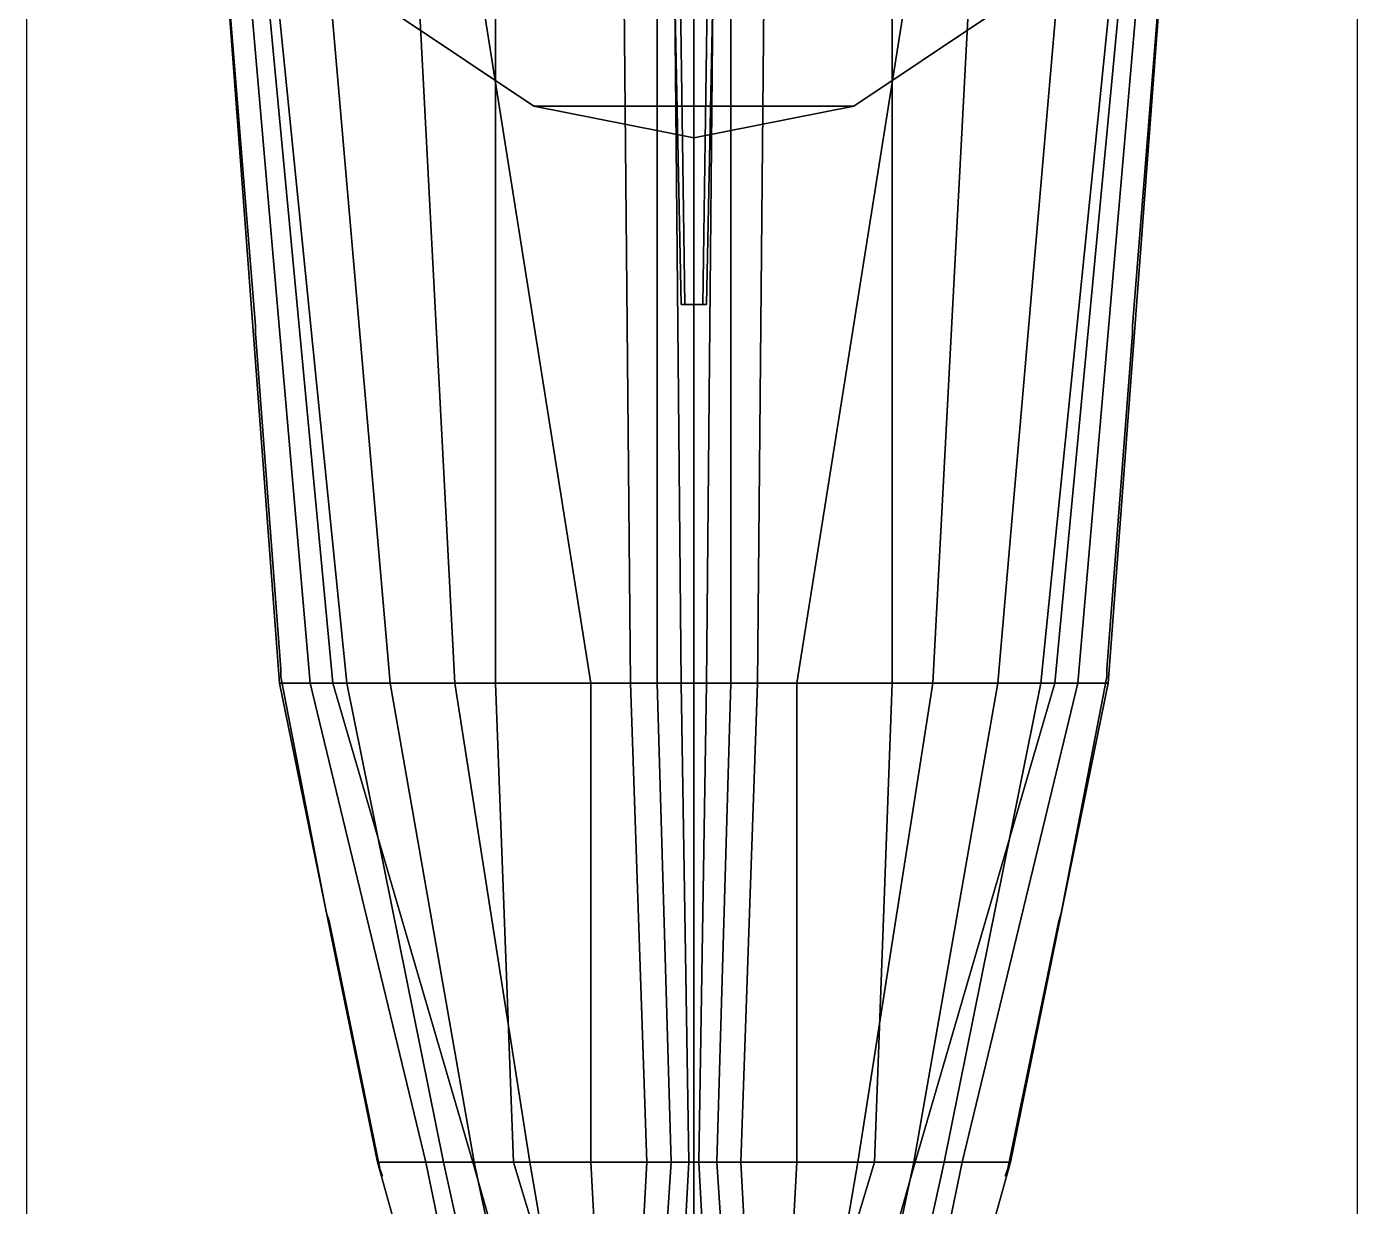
# Model space of a CAD drawing. Header units: millimetres. Extents: x -5.2 to 5.2, y -53.2 to 45.8.
# Drawn here: x -5.25 to 5.22, y -39.02 to -29.73 of the extents above; entities that cross this region are included whole.
import ezdxf

# ---------------------------------------------------------------- set-up
doc = ezdxf.new("R2010")
doc.units = ezdxf.units.MM
doc.header["$XCLIPFRAME"] = 2
for name, color, linetype in [('drawing', 9, 'Continuous'), ('gun', 1, 'Continuous'), ('railings', 6, 'Continuous')]:
    doc.layers.add(name, color=color, linetype=linetype)
picture_1 = doc.add_image_def('image1.gif', size_in_pixel=(3078, 4230))

msp = doc.modelspace()

# ---------------------------------------------------------------- linework, layer by layer
for points in [[(-3.83, -27.28, 2.93), (-3.68, -27.28, 0.64), (-3.02, -34.9, 0.98), (-3.26, -34.9, 2.88)], [(-3.56, -27.28, 2.98), (-3.83, -27.28, 2.93), (-3.26, -34.9, 2.88), (-2.84, -34.9, 3.01)], [(-3.68, -27.28, 0.64), (-3.5, -27.28, 0.21), (-2.73, -34.9, 0.33), (-3.02, -34.9, 0.98)], [(-1.56, -27.28, 3.08), (-3.56, -27.28, 2.98), (-2.84, -34.9, 3.01), (-1.56, -34.9, 3.08)], [(-3.5, -27.28, 0.21), (-3.05, -27.28, -0.38), (-2.39, -34.9, -0.1), (-2.73, -34.9, 0.33)], [(-3.05, -27.28, -0.38), (-2.28, -27.28, -1.06), (-1.88, -34.9, -0.45), (-2.39, -34.9, -0.1)], [(-2.28, -27.28, -1.06), (-2.02, -27.28, -1.47), (-0.81, -34.9, -0.98), (-1.88, -34.9, -0.45)], [(-2.02, -27.28, -1.47), (-0.57, -27.28, -2.75), (-0.5, -34.9, -1.2), (-0.81, -34.9, -0.98)], [(0, -27.28, 3.08), (-1.56, -27.28, 3.08), (-1.56, -34.9, 3.08), (0, -34.9, 3.08)], [(-0.57, -27.28, -2.75), (-0.29, -27.28, -3.12), (-0.29, -34.9, -1.47), (-0.5, -34.9, -1.2)], [(-0.29, -27.28, -3.12), (-0.17, -27.28, -3.37), (-0.1, -34.9, -1.79), (-0.29, -34.9, -1.47)], [(0, -34.9, -2.04), (-0.1, -34.9, -1.79), (-0.17, -27.28, -3.37), (0, -27.28, -3.48)], [(0, -34.9, 3.08), (1.56, -34.9, 3.08), (1.56, -27.28, 3.08), (0, -27.28, 3.08)], [(0, -27.28, -3.48), (0.17, -27.28, -3.37), (0.1, -34.9, -1.79), (0, -34.9, -2.04)], [(0.29, -34.9, -1.47), (0.1, -34.9, -1.79), (0.17, -27.28, -3.37), (0.29, -27.28, -3.12)], [(0.5, -34.9, -1.2), (0.29, -34.9, -1.47), (0.29, -27.28, -3.12), (0.57, -27.28, -2.75)], [(0.81, -34.9, -0.98), (0.5, -34.9, -1.2), (0.57, -27.28, -2.75), (2.02, -27.28, -1.47)], [(1.88, -34.9, -0.45), (0.81, -34.9, -0.98), (2.02, -27.28, -1.47), (2.28, -27.28, -1.06)], [(1.56, -34.9, 3.08), (2.84, -34.9, 3.01), (3.56, -27.28, 2.98), (1.56, -27.28, 3.08)], [(2.39, -34.9, -0.1), (1.88, -34.9, -0.45), (2.28, -27.28, -1.06), (3.05, -27.28, -0.38)], [(2.73, -34.9, 0.33), (2.39, -34.9, -0.1), (3.05, -27.28, -0.38), (3.5, -27.28, 0.21)], [(3.02, -34.9, 0.98), (2.73, -34.9, 0.33), (3.5, -27.28, 0.21), (3.68, -27.28, 0.64)], [(2.84, -34.9, 3.01), (3.26, -34.9, 2.88), (3.83, -27.28, 2.93), (3.56, -27.28, 2.98)], [(3.26, -34.9, 2.88), (3.02, -34.9, 0.98), (3.68, -27.28, 0.64), (3.83, -27.28, 2.93)], [(-1.259, -30.36, 5.02), (-2.326, -29.646, 5.02), (-2.326, -29.646, 4.92), (-1.259, -30.36, 4.92)], [(1.259, -30.36, 5.02), (2.326, -29.646, 5.02), (-2.326, -29.646, 5.02), (-1.259, -30.36, 5.02)], [(-1.259, -30.36, 4.92), (-2.326, -29.646, 4.92), (2.326, -29.646, 4.92), (1.259, -30.36, 4.92)], [(2.326, -29.646, 5.02), (1.259, -30.36, 5.02), (1.259, -30.36, 4.92), (2.326, -29.646, 4.92)], [(0, -30.61, 5.02), (-1.259, -30.36, 5.02), (-1.259, -30.36, 4.92), (0, -30.61, 4.92)], [(0, -30.61, 5.02), (1.259, -30.36, 5.02), (-1.259, -30.36, 5.02), (0, -30.61, 5.02)], [(0, -30.61, 4.92), (-1.259, -30.36, 4.92), (1.259, -30.36, 4.92), (0, -30.61, 4.92)], [(1.259, -30.36, 5.02), (0, -30.61, 5.02), (0, -30.61, 4.92), (1.259, -30.36, 4.92)], [(-3.26, -34.9, 2.88), (-3.02, -34.9, 0.98), (-2.11, -38.67, 0.98), (-2.49, -38.67, 2.89)], [(-2.84, -34.9, 3.01), (-3.26, -34.9, 2.88), (-2.49, -38.67, 2.89), (-1.74, -38.67, 3.05)], [(-3.02, -34.9, 0.98), (-2.73, -34.9, 0.33), (-1.97, -38.67, 0.58), (-2.11, -38.67, 0.98)], [(-1.56, -34.9, 3.08), (-2.84, -34.9, 3.01), (-1.74, -38.67, 3.05), (-1.42, -38.67, 3.08)], [(-2.73, -34.9, 0.33), (-2.39, -34.9, -0.1), (-1.73, -38.67, 0.2), (-1.97, -38.67, 0.58)], [(-2.39, -34.9, -0.1), (-1.88, -34.9, -0.45), (-1.29, -38.67, -0.25), (-1.73, -38.67, 0.2)], [(-1.88, -34.9, -0.45), (-0.81, -34.9, -0.98), (-0.81, -38.67, -0.56), (-1.29, -38.67, -0.25)], [(0, -34.9, 3.08), (-1.56, -34.9, 3.08), (-1.42, -38.67, 3.08), (0, -38.67, 3.08)], [(-0.81, -34.9, -0.98), (-0.5, -34.9, -1.2), (-0.37, -38.67, -0.71), (-0.81, -38.67, -0.56)], [(-0.5, -34.9, -1.2), (-0.29, -34.9, -1.47), (-0.18, -38.67, -0.84), (-0.37, -38.67, -0.71)], [(-0.29, -34.9, -1.47), (-0.1, -34.9, -1.79), (-0.04, -38.67, -1.05), (-0.18, -38.67, -0.84)], [(0, -38.67, -1.06), (-0.04, -38.67, -1.05), (-0.1, -34.9, -1.79), (0, -34.9, -2.04)], [(0, -38.67, 3.08), (1.42, -38.67, 3.08), (1.56, -34.9, 3.08), (0, -34.9, 3.08)], [(0, -34.9, -2.04), (0.1, -34.9, -1.79), (0.04, -38.67, -1.05), (0, -38.67, -1.06)], [(0.18, -38.67, -0.84), (0.04, -38.67, -1.05), (0.1, -34.9, -1.79), (0.29, -34.9, -1.47)], [(0.37, -38.67, -0.71), (0.18, -38.67, -0.84), (0.29, -34.9, -1.47), (0.5, -34.9, -1.2)], [(0.81, -38.67, -0.56), (0.37, -38.67, -0.71), (0.5, -34.9, -1.2), (0.81, -34.9, -0.98)], [(1.29, -38.67, -0.25), (0.81, -38.67, -0.56), (0.81, -34.9, -0.98), (1.88, -34.9, -0.45)], [(1.73, -38.67, 0.2), (1.29, -38.67, -0.25), (1.88, -34.9, -0.45), (2.39, -34.9, -0.1)], [(1.42, -38.67, 3.08), (1.74, -38.67, 3.05), (2.84, -34.9, 3.01), (1.56, -34.9, 3.08)], [(1.97, -38.67, 0.58), (1.73, -38.67, 0.2), (2.39, -34.9, -0.1), (2.73, -34.9, 0.33)], [(1.74, -38.67, 3.05), (2.49, -38.67, 2.89), (3.26, -34.9, 2.88), (2.84, -34.9, 3.01)], [(2.11, -38.67, 0.98), (1.97, -38.67, 0.58), (2.73, -34.9, 0.33), (3.02, -34.9, 0.98)], [(2.49, -38.67, 2.89), (2.11, -38.67, 0.98), (3.02, -34.9, 0.98), (3.26, -34.9, 2.88)], [(-2.49, -38.67, 2.89), (-2.11, -38.67, 0.98), (-1.27, -42.75, 1.81), (-1.35, -42.75, 2.88)], [(-1.74, -38.67, 3.05), (-2.49, -38.67, 2.89), (-1.35, -42.75, 2.88), (-0.58, -42.75, 3.05)], [(-2.11, -38.67, 0.98), (-1.97, -38.67, 0.58), (-1.07, -42.75, 1.07), (-1.27, -42.75, 1.81)], [(-1.97, -38.67, 0.58), (-1.73, -38.67, 0.2), (-0.86, -42.75, 0.65), (-1.07, -42.75, 1.07)], [(-1.42, -38.67, 3.08), (-1.74, -38.67, 3.05), (-0.58, -42.75, 3.05), (-0.19, -42.75, 3.08)], [(-1.73, -38.67, 0.2), (-1.29, -38.67, -0.25), (-0.59, -42.75, 0.28), (-0.86, -42.75, 0.65)], [(0, -38.67, 3.08), (-1.42, -38.67, 3.08), (-0.19, -42.75, 3.08), (0, -42.75, 3.08)], [(-1.29, -38.67, -0.25), (-0.81, -38.67, -0.56), (-0.59, -42.75, 0.28)], [(-0.81, -38.67, -0.56), (-0.37, -38.67, -0.71), (-0.59, -42.75, 0.28)], [(-0.37, -38.67, -0.71), (-0.18, -38.67, -0.84), (-0.45, -42.75, 0.14), (-0.59, -42.75, 0.28)], [(-0.18, -38.67, -0.84), (-0.04, -38.67, -1.05), (-0.26, -42.75, 0.03), (-0.45, -42.75, 0.14)], [(-0.04, -38.67, -1.05), (0, -38.67, -1.06), (0, -42.75, -0.07), (-0.26, -42.75, 0.03)], [(0.26, -42.75, 0.03), (0, -42.75, -0.07), (0, -38.67, -1.06), (0.04, -38.67, -1.05)], [(0, -42.75, 3.08), (0.19, -42.75, 3.08), (1.42, -38.67, 3.08), (0, -38.67, 3.08)], [(0.45, -42.75, 0.14), (0.26, -42.75, 0.03), (0.04, -38.67, -1.05), (0.18, -38.67, -0.84)], [(0.59, -42.75, 0.28), (0.45, -42.75, 0.14), (0.18, -38.67, -0.84), (0.37, -38.67, -0.71)], [(0.19, -42.75, 3.08), (0.58, -42.75, 3.05), (1.74, -38.67, 3.05), (1.42, -38.67, 3.08)], [(0.59, -42.75, 0.28), (0.59, -42.75, 0.28), (0.37, -38.67, -0.71), (0.81, -38.67, -0.56)], [(0.58, -42.75, 3.05), (1.35, -42.75, 2.88), (2.49, -38.67, 2.89), (1.74, -38.67, 3.05)], [(0.86, -42.75, 0.65), (0.59, -42.75, 0.28), (1.29, -38.67, -0.25), (1.73, -38.67, 0.2)], [(0.59, -42.75, 0.28), (0.59, -42.75, 0.28), (0.81, -38.67, -0.56), (1.29, -38.67, -0.25)], [(1.07, -42.75, 1.07), (0.86, -42.75, 0.65), (1.73, -38.67, 0.2), (1.97, -38.67, 0.58)], [(1.27, -42.75, 1.81), (1.07, -42.75, 1.07), (1.97, -38.67, 0.58), (2.11, -38.67, 0.98)], [(1.35, -42.75, 2.88), (1.27, -42.75, 1.81), (2.11, -38.67, 0.98), (2.49, -38.67, 2.89)]]:
    msp.add_3dface(points)
at = {"layer": 'gun'}
for points in [[(-0.071, -31.92, 6.659), (-0.1, -31.92, 6.73), (-0.16, -28.98, 6.73), (-0.113, -28.98, 6.617)], [(-0.1, -31.92, 6.73), (-0.071, -31.92, 6.801), (-0.113, -28.98, 6.843), (-0.16, -28.98, 6.73)], [(0, -31.92, 6.63), (-0.071, -31.92, 6.659), (-0.113, -28.98, 6.617), (0, -28.98, 6.57)], [(-0.071, -31.92, 6.801), (0, -31.92, 6.83), (0, -28.98, 6.89), (-0.113, -28.98, 6.843)], [(0.071, -31.92, 6.659), (0, -31.92, 6.63), (0, -28.98, 6.57), (0.113, -28.98, 6.617)], [(0, -31.92, 6.83), (0.071, -31.92, 6.801), (0.113, -28.98, 6.843), (0, -28.98, 6.89)], [(0.1, -31.92, 6.73), (0.071, -31.92, 6.659), (0.113, -28.98, 6.617), (0.16, -28.98, 6.73)], [(0.071, -31.92, 6.801), (0.1, -31.92, 6.73), (0.16, -28.98, 6.73), (0.113, -28.98, 6.843)], [(-0.071, -31.92, 6.659), (0, -31.92, 6.63), (0.071, -31.92, 6.659), (-0.1, -31.92, 6.73)], [(-0.1, -31.92, 6.73), (0.071, -31.92, 6.659), (0.1, -31.92, 6.73), (-0.071, -31.92, 6.801)], [(-0.071, -31.92, 6.801), (0.1, -31.92, 6.73), (0.071, -31.92, 6.801), (0, -31.92, 6.83)]]:
    msp.add_3dface(points, dxfattribs=at)
at = {"layer": 'railings'}
for points in [[(-3.45, -32.09, 4.08), (-3.45, -32.09, 4.14), (-3.7, -28.97, 4.14), (-3.7, -28.97, 4.08)], [(-3.7, -28.97, 4.08), (-3.7, -28.97, 4.14), (-3.45, -32.09, 4.14), (-3.45, -32.09, 4.08)], [(-3.7, -28.97, 3.67), (-3.7, -28.97, 3.73), (-3.45, -32.09, 3.73), (-3.45, -32.09, 3.67)], [(-3.45, -32.09, 3.67), (-3.45, -32.09, 3.73), (-3.7, -28.97, 3.73), (-3.7, -28.97, 3.67)], [(-3.45, -32.09, 3.26), (-3.45, -32.09, 3.32), (-3.7, -28.97, 3.32), (-3.7, -28.97, 3.26)], [(-3.7, -28.97, 3.26), (-3.7, -28.97, 3.32), (-3.45, -32.09, 3.32), (-3.45, -32.09, 3.26)], [(3.7, -28.97, 3.26), (3.7, -28.97, 3.32), (3.45, -32.09, 3.32), (3.45, -32.09, 3.26)], [(3.45, -32.09, 3.26), (3.45, -32.09, 3.32), (3.7, -28.97, 3.32), (3.7, -28.97, 3.26)], [(3.45, -32.09, 3.67), (3.45, -32.09, 3.73), (3.7, -28.97, 3.73), (3.7, -28.97, 3.67)], [(3.7, -28.97, 3.67), (3.7, -28.97, 3.73), (3.45, -32.09, 3.73), (3.45, -32.09, 3.67)], [(3.7, -28.97, 4.08), (3.7, -28.97, 4.14), (3.45, -32.09, 4.14), (3.45, -32.09, 4.08)], [(3.45, -32.09, 4.08), (3.45, -32.09, 4.14), (3.7, -28.97, 4.14), (3.7, -28.97, 4.08)], [(-3.45, -32.15, 4.14), (-3.45, -32.09, 4.14), (-3.45, -32.09, 2.89), (-3.45, -32.15, 2.89)], [(-3.45, -32.15, 2.89), (-3.45, -32.09, 2.89), (-3.45, -32.09, 4.14), (-3.45, -32.15, 4.14)], [(3.45, -32.15, 2.89), (3.45, -32.09, 2.89), (3.45, -32.09, 4.14), (3.45, -32.15, 4.14)], [(3.45, -32.15, 4.14), (3.45, -32.09, 4.14), (3.45, -32.09, 2.89), (3.45, -32.15, 2.89)], [(-3.45, -32.15, 4.08), (-3.45, -32.15, 4.14), (-3.25, -34.79, 4.14), (-3.25, -34.79, 4.08)], [(-3.25, -34.79, 4.08), (-3.25, -34.79, 4.14), (-3.45, -32.15, 4.14), (-3.45, -32.15, 4.08)], [(-3.45, -32.15, 3.67), (-3.45, -32.15, 3.73), (-3.25, -34.79, 3.73), (-3.25, -34.79, 3.67)], [(-3.25, -34.79, 3.67), (-3.25, -34.79, 3.73), (-3.45, -32.15, 3.73), (-3.45, -32.15, 3.67)], [(-3.25, -34.79, 3.26), (-3.25, -34.79, 3.32), (-3.45, -32.15, 3.32), (-3.45, -32.15, 3.26)], [(-3.45, -32.15, 3.26), (-3.45, -32.15, 3.32), (-3.25, -34.79, 3.32), (-3.25, -34.79, 3.26)], [(3.45, -32.15, 3.26), (3.45, -32.15, 3.32), (3.25, -34.79, 3.32), (3.25, -34.79, 3.26)], [(3.25, -34.79, 3.26), (3.25, -34.79, 3.32), (3.45, -32.15, 3.32), (3.45, -32.15, 3.26)], [(3.25, -34.79, 3.67), (3.25, -34.79, 3.73), (3.45, -32.15, 3.73), (3.45, -32.15, 3.67)], [(3.45, -32.15, 3.67), (3.45, -32.15, 3.73), (3.25, -34.79, 3.73), (3.25, -34.79, 3.67)], [(3.45, -32.15, 4.08), (3.45, -32.15, 4.14), (3.25, -34.79, 4.14), (3.25, -34.79, 4.08)], [(3.25, -34.79, 4.08), (3.25, -34.79, 4.14), (3.45, -32.15, 4.14), (3.45, -32.15, 4.08)], [(-3.25, -34.85, 2.88), (-3.25, -34.79, 2.88), (-3.25, -34.79, 4.14), (-3.25, -34.85, 4.14)], [(-3.25, -34.85, 4.14), (-3.25, -34.79, 4.14), (-3.25, -34.79, 2.88), (-3.25, -34.85, 2.88)], [(-2.89, -36.71, 4.11), (-2.89, -36.71, 4.17), (-3.25, -34.85, 4.14), (-3.25, -34.85, 4.08)], [(-3.25, -34.85, 4.08), (-3.25, -34.85, 4.14), (-2.89, -36.71, 4.17), (-2.89, -36.71, 4.11)], [(-3.25, -34.85, 3.67), (-3.25, -34.85, 3.73), (-2.89, -36.71, 3.76), (-2.89, -36.71, 3.7)], [(-2.89, -36.71, 3.7), (-2.89, -36.71, 3.76), (-3.25, -34.85, 3.73), (-3.25, -34.85, 3.67)], [(-2.89, -36.71, 3.29), (-2.89, -36.71, 3.35), (-3.25, -34.85, 3.32), (-3.25, -34.85, 3.26)], [(-3.25, -34.85, 3.26), (-3.25, -34.85, 3.32), (-2.89, -36.71, 3.35), (-2.89, -36.71, 3.29)], [(3.25, -34.85, 3.26), (3.25, -34.85, 3.32), (2.89, -36.71, 3.35), (2.89, -36.71, 3.29)], [(2.89, -36.71, 3.29), (2.89, -36.71, 3.35), (3.25, -34.85, 3.32), (3.25, -34.85, 3.26)], [(2.89, -36.71, 3.7), (2.89, -36.71, 3.76), (3.25, -34.85, 3.73), (3.25, -34.85, 3.67)], [(3.25, -34.85, 3.67), (3.25, -34.85, 3.73), (2.89, -36.71, 3.76), (2.89, -36.71, 3.7)], [(3.25, -34.85, 4.08), (3.25, -34.85, 4.14), (2.89, -36.71, 4.17), (2.89, -36.71, 4.11)], [(2.89, -36.71, 4.11), (2.89, -36.71, 4.17), (3.25, -34.85, 4.14), (3.25, -34.85, 4.08)], [(3.25, -34.85, 4.14), (3.25, -34.79, 4.14), (3.25, -34.79, 2.88), (3.25, -34.85, 2.88)], [(3.25, -34.85, 2.88), (3.25, -34.79, 2.88), (3.25, -34.79, 4.14), (3.25, -34.85, 4.14)], [(-2.87, -36.77, 4.17), (-2.89, -36.71, 4.17), (-2.89, -36.71, 2.88), (-2.87, -36.77, 2.88)], [(-2.87, -36.77, 2.88), (-2.89, -36.71, 2.88), (-2.89, -36.71, 4.17), (-2.87, -36.77, 4.17)], [(2.87, -36.77, 4.17), (2.89, -36.71, 4.17), (2.89, -36.71, 2.88), (2.87, -36.77, 2.88)], [(2.87, -36.77, 2.88), (2.89, -36.71, 2.88), (2.89, -36.71, 4.17), (2.87, -36.77, 4.17)], [(-2.87, -36.77, 4.11), (-2.87, -36.77, 4.17), (-2.47, -38.72, 4.17), (-2.47, -38.72, 4.11)], [(-2.47, -38.72, 4.11), (-2.47, -38.72, 4.17), (-2.87, -36.77, 4.17), (-2.87, -36.77, 4.11)], [(-2.47, -38.72, 3.7), (-2.47, -38.72, 3.76), (-2.87, -36.77, 3.76), (-2.87, -36.77, 3.7)], [(-2.87, -36.77, 3.7), (-2.87, -36.77, 3.76), (-2.47, -38.72, 3.76), (-2.47, -38.72, 3.7)], [(-2.87, -36.77, 3.29), (-2.87, -36.77, 3.35), (-2.47, -38.72, 3.35), (-2.47, -38.72, 3.29)], [(-2.47, -38.72, 3.29), (-2.47, -38.72, 3.35), (-2.87, -36.77, 3.35), (-2.87, -36.77, 3.29)], [(2.47, -38.72, 3.29), (2.47, -38.72, 3.35), (2.87, -36.77, 3.35), (2.87, -36.77, 3.29)], [(2.87, -36.77, 3.29), (2.87, -36.77, 3.35), (2.47, -38.72, 3.35), (2.47, -38.72, 3.29)], [(2.87, -36.77, 3.7), (2.87, -36.77, 3.76), (2.47, -38.72, 3.76), (2.47, -38.72, 3.7)], [(2.47, -38.72, 3.7), (2.47, -38.72, 3.76), (2.87, -36.77, 3.76), (2.87, -36.77, 3.7)], [(2.47, -38.72, 4.11), (2.47, -38.72, 4.17), (2.87, -36.77, 4.17), (2.87, -36.77, 4.11)], [(2.87, -36.77, 4.11), (2.87, -36.77, 4.17), (2.47, -38.72, 4.17), (2.47, -38.72, 4.11)], [(-2.45, -38.78, 4.17), (-2.47, -38.72, 4.17), (-2.47, -38.72, 2.88), (-2.45, -38.78, 2.88)], [(-2.45, -38.78, 2.88), (-2.47, -38.72, 2.88), (-2.47, -38.72, 4.17), (-2.45, -38.78, 4.17)], [(2.45, -38.78, 4.17), (2.47, -38.72, 4.17), (2.47, -38.72, 2.88), (2.45, -38.78, 2.88)], [(2.45, -38.78, 2.88), (2.47, -38.72, 2.88), (2.47, -38.72, 4.17), (2.45, -38.78, 4.17)]]:
    msp.add_3dface(points, dxfattribs=at)

# ---------------------------------------------------------------- pictures from other files: only their frames are drawn
at = {"layer": 'drawing'}
image = msp.add_image(picture_1, insert=(-110.14, -47.15, 169.85), size_in_units=(104.712, 143.902), rotation=90, dxfattribs=dict(at, fade=40))
image.dxf.v_pixel = (0.0340195, -2e-18)
image.set_boundary_path([(23.31, 838.503), (2730.875, 1146.27)])
image.dxf.flags = 15

doc.saveas('drawing.dxf')
